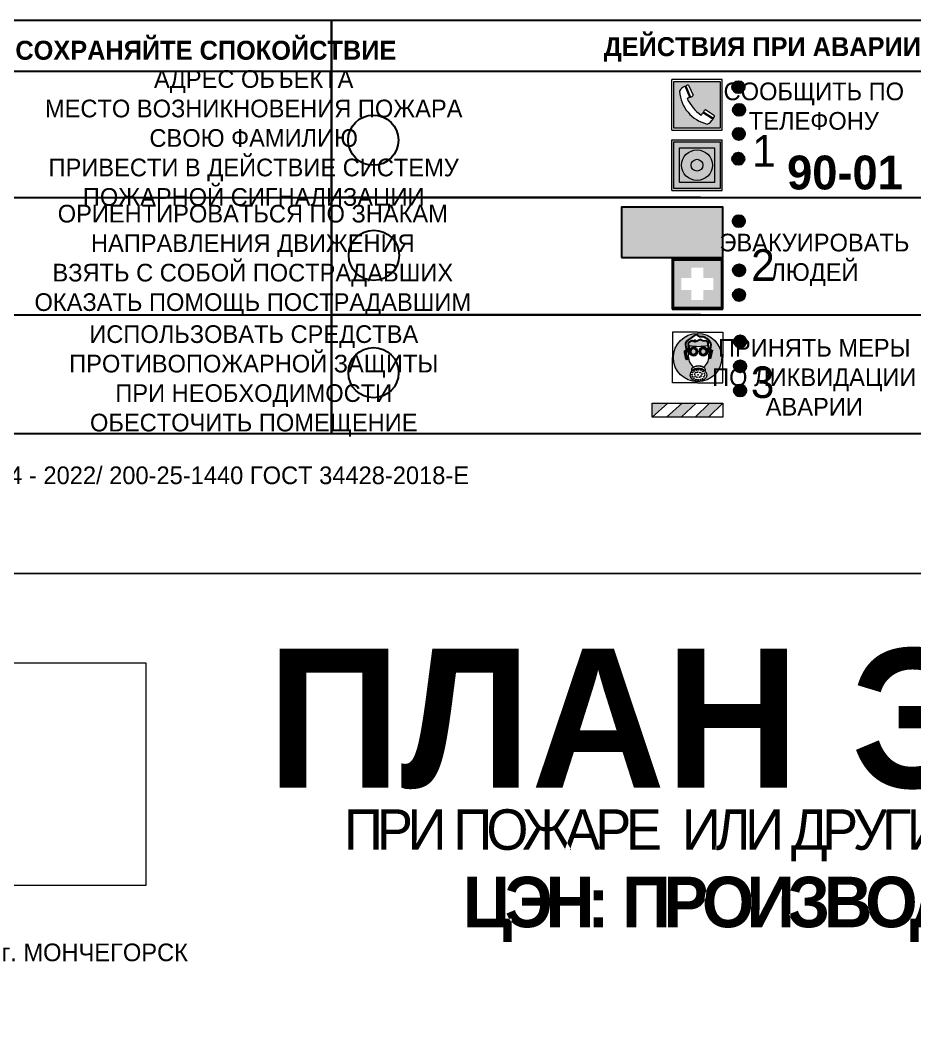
# Model space of a CAD drawing. Header units: millimetres. Extents: x 13810 to 67229, y 12374 to 21950.
# Drawn here: x 38877 to 39018.6, y 15265.7 to 15426.6 of the extents above; entities that cross this region are included whole.
import ezdxf

# ---------------------------------------------------------------- set-up
doc = ezdxf.new("R2010")
doc.units = ezdxf.units.MM
doc.styles.add('обычный', font='arial.ttf')
picture_1 = doc.add_image_def('image1.jpg', size_in_pixel=(337, 105))

# ---------------------------------------------------------------- blocks, each defined once
blk = doc.blocks.new('A$C38D26F80')
h = blk.add_hatch(color=5)
h.dxf.hatch_style = 1
h.paths.add_polyline_path([(-8.77, -4.48, 1), (-0.19, -4.48, 1)])
h.paths.add_polyline_path([(-6.75, -3.58), (-6.75, -3.31), (-6.62, -3.22), (-6.5, -3.22), (-6.42, -3.3), (-6.39, -3.28), (-6.59, -2.23), (-6.59, -2.01), (-6.38, -1.58), (-4.76, -0.4), (-4.13, -0.79, -0.362848), (-2.1, -2.1, -0.201049), (-2.17, -2.48, 0.085434), (-2.26, -3.13), (-1.9, -3.16), (-2.25, -4.7), (-2.4, -4.59), (-2.43, -4.34), (-2.36, -4.34), (-2.14, -3.34), (-2.47, -3.42), (-2.58, -1.95), (-2.77, -1.58), (-3.58, -1.52), (-3.92, -1.26), (-5.05, -1.73), (-4.87, -1.39), (-5.41, -1.6), (-5.41, -1.46), (-6.13, -1.87), (-6.18, -3.5), (-6.56, -3.47), (-6.37, -4.59), (-6.16, -4.43), (-6.16, -4.66), (-6.36, -4.79), (-6.37, -4.8), (-6.51, -4.76)], flags=16)
h.paths.add_polyline_path([(-6.51, -4.76), (-6.36, -4.79), (-6.37, -4.8)], flags=0)
h.paths.add_polyline_path([(-5.92, -2.34, 0.089508), (-2.67, -2.35), (-2.48, -3.88, -0.268602), (-3.4, -6.18, 0.262449), (-5.2, -6.18, -0.268602), (-6.11, -3.88)], flags=16)
edge = h.paths.add_edge_path(flags=16)
edge.add_ellipse((-5.19, -3.41), major_axis=(0, 0.842), ratio=0.848992, start_angle=0, end_angle=360)
edge = h.paths.add_edge_path(flags=0)
edge.add_ellipse((-5.19, -3.39), major_axis=(0, 0.665), ratio=0.853798, start_angle=0, end_angle=360)
edge = h.paths.add_edge_path(flags=0)
edge.add_ellipse((-5.19, -3.4), major_axis=(0, 0.528), ratio=0.864094, start_angle=0, end_angle=360)
edge = h.paths.add_edge_path(flags=16)
edge.add_ellipse((-3.47, -3.4), major_axis=(0, 0.842), ratio=0.848992, start_angle=0, end_angle=360)
h.paths.add_polyline_path([(-3.13, -6.45), (-3.13, -6.84, 0.383174), (-5.57, -6.85), (-5.57, -6.49, -0.369952)], flags=16)
edge = h.paths.add_edge_path(flags=0)
edge.add_ellipse((-3.47, -3.39), major_axis=(0, 0.665), ratio=0.853798, start_angle=0, end_angle=360)
edge = h.paths.add_edge_path(flags=0)
edge.add_ellipse((-3.47, -3.4), major_axis=(0, 0.528), ratio=0.864094, start_angle=0, end_angle=360)
edge = h.paths.add_edge_path(flags=16)
edge.add_ellipse((-4.34, -7.57), major_axis=(-1.48, 0), ratio=0.744955, start_angle=0, end_angle=360)
h.paths.add_polyline_path([(-5.01, -6.85, -1), (-5.15, -6.85, -1)], flags=0)
h.paths.add_polyline_path([(-5.33, -7.14, -1), (-5.47, -7.14, -1)], flags=0)
h.paths.add_polyline_path([(-4.61, -6.71, -1), (-4.74, -6.71, -1)], flags=16)
h.paths.add_polyline_path([(-5.43, -7.51, -1), (-5.57, -7.51, -1)], flags=0)
h.paths.add_polyline_path([(-4.26, -6.67, -1), (-4.4, -6.67, -1)], flags=16)
h.paths.add_polyline_path([(-4.74, -7.14, -1), (-4.88, -7.14, -1)], flags=0)
h.paths.add_polyline_path([(-4.93, -7.43, -1), (-5.07, -7.43, -1)], flags=0)
h.paths.add_polyline_path([(-4.41, -7.07, -1), (-4.54, -7.07, -1)], flags=0)
h.paths.add_polyline_path([(-5.33, -7.87, -1), (-5.46, -7.87, -1)], flags=0)
h.paths.add_polyline_path([(-3.8, -6.71, -1), (-3.94, -6.71, -1)], flags=16)
h.paths.add_polyline_path([(-4.85, -7.78, -1), (-4.98, -7.78, -1)], flags=0)
h.paths.add_polyline_path([(-3.96, -7.14, -1), (-4.1, -7.14, -1)], flags=0)
h.paths.add_polyline_path([(-4.33, -7.53, -1), (-4.47, -7.53, -1)], flags=0)
h.paths.add_polyline_path([(-5.09, -8.12, -1), (-5.23, -8.12, -1)], flags=0)
h.paths.add_polyline_path([(-3.5, -6.94, -1), (-3.64, -6.94, -1)], flags=0)
h.paths.add_polyline_path([(-4.54, -7.97, -1), (-4.68, -7.97, -1)], flags=0)
h.paths.add_polyline_path([(-3.66, -7.39, -1), (-3.8, -7.39, -1)], flags=0)
h.paths.add_polyline_path([(-4.73, -8.35, -1), (-4.86, -8.35, -1)], flags=0)
h.paths.add_polyline_path([(-4.09, -7.96, -1), (-4.23, -7.96, -1)], flags=0)
h.paths.add_polyline_path([(-3.77, -7.74, -1), (-3.91, -7.74, -1)], flags=0)
h.paths.add_polyline_path([(-3.22, -7.27, -1), (-3.35, -7.27, -1)], flags=0)
h.paths.add_polyline_path([(-4.34, -8.4, -1), (-4.47, -8.4, -1)], flags=0)
h.paths.add_polyline_path([(-3.16, -7.61, -1), (-3.3, -7.61, -1)], flags=0)
h.paths.add_polyline_path([(-3.9, -8.35, -1), (-4.04, -8.35, -1)], flags=0)
h.paths.add_polyline_path([(-3.32, -7.91, -1), (-3.46, -7.91, -1)], flags=0)
h.paths.add_polyline_path([(-3.55, -8.23, -1), (-3.69, -8.23, -1)], flags=0)
at = {"color": 5, "lineweight": 5}
for p, q in [((-4.48, 0), (-8.96, 0)), ((-8.96, 0), (-8.96, -4.48)), ((-4.48, 0), (0, 0)), ((0, 0), (0, -4.48)), ((-6.59, -2.01), (-6.38, -1.58)), ((-6.38, -1.58), (-4.76, -0.4)), ((-5.41, -1.46), (-6.13, -1.87)), ((-4.87, -1.39), (-5.41, -1.6)), ((-5.41, -1.6), (-5.41, -1.46)), ((-3.92, -1.26), (-5.05, -1.73)), ((-5.05, -1.73), (-4.87, -1.39)), ((-4.76, -0.4), (-4.13, -0.79)), ((-3.58, -1.52), (-3.92, -1.26)), ((-2.77, -1.58), (-3.58, -1.52)), ((-2.58, -1.95), (-2.77, -1.58)), ((-6.75, -3.31), (-6.62, -3.22)), ((-6.75, -3.58), (-6.75, -3.31)), ((-6.51, -4.76), (-6.75, -3.58)), ((-6.62, -3.22), (-6.5, -3.22)), ((-6.59, -2.23), (-6.59, -2.01)), ((-6.39, -3.28), (-6.59, -2.23)), ((-6.18, -3.5), (-6.56, -3.47)), ((-6.56, -3.47), (-6.37, -4.59)), ((-6.5, -3.22), (-6.42, -3.3)), ((-6.42, -3.3), (-6.39, -3.28)), ((-6.13, -1.87), (-6.18, -3.5)), ((-5.92, -2.34), (-6.11, -3.88)), ((-2.67, -2.34), (-2.48, -3.88)), ((-2.47, -3.42), (-2.58, -1.95)), ((-2.14, -3.34), (-2.47, -3.42)), ((-2.36, -4.34), (-2.14, -3.34)), ((-1.9, -3.16), (-2.26, -3.13)), ((-2.25, -4.7), (-1.9, -3.16)), ((-8.96, -8.96), (-8.96, -4.48)), ((-6.37, -4.8), (-6.51, -4.76)), ((-6.37, -4.59), (-6.16, -4.43)), ((-6.16, -4.66), (-6.37, -4.8)), ((-6.16, -4.43), (-6.16, -4.66)), ((-2.43, -4.34), (-2.4, -4.59)), ((-2.43, -4.34), (-2.36, -4.34)), ((-2.4, -4.59), (-2.25, -4.7)), ((0, -8.96), (0, -4.48)), ((-5.57, -6.49), (-5.57, -6.85)), ((-3.13, -6.45), (-3.13, -6.84)), ((-4.48, -8.96), (-8.96, -8.96)), ((-4.48, -8.96), (0, -8.96))]:
    blk.add_line(p, q, dxfattribs=at)
at = {"color": 5}
for p, q in [((-6.59, -2.01), (-6.38, -1.58)), ((-6.38, -1.58), (-4.76, -0.4)), ((-5.41, -1.46), (-6.13, -1.87)), ((-4.87, -1.39), (-5.41, -1.6)), ((-5.41, -1.6), (-5.41, -1.46)), ((-3.92, -1.26), (-5.05, -1.73)), ((-5.05, -1.73), (-4.87, -1.39)), ((-4.76, -0.4), (-4.13, -0.79)), ((-3.58, -1.52), (-3.92, -1.26)), ((-2.77, -1.58), (-3.58, -1.52)), ((-2.58, -1.95), (-2.77, -1.58)), ((-6.75, -3.31), (-6.62, -3.22)), ((-6.75, -3.58), (-6.75, -3.31)), ((-6.51, -4.76), (-6.75, -3.58)), ((-6.62, -3.22), (-6.5, -3.22)), ((-6.59, -2.23), (-6.59, -2.01)), ((-6.39, -3.28), (-6.59, -2.23)), ((-6.18, -3.5), (-6.56, -3.47)), ((-6.56, -3.47), (-6.37, -4.59)), ((-6.5, -3.22), (-6.42, -3.3)), ((-6.42, -3.3), (-6.39, -3.28)), ((-6.13, -1.87), (-6.18, -3.5)), ((-2.47, -3.42), (-2.58, -1.95)), ((-2.14, -3.34), (-2.47, -3.42)), ((-2.36, -4.34), (-2.14, -3.34)), ((-2.26, -3.13), (-1.9, -3.16)), ((-1.9, -3.16), (-2.25, -4.7)), ((-6.37, -4.8), (-6.51, -4.76)), ((-6.36, -4.79), (-6.51, -4.76)), ((-6.37, -4.59), (-6.16, -4.43)), ((-6.16, -4.66), (-6.37, -4.8)), ((-6.16, -4.66), (-6.36, -4.79)), ((-6.16, -4.43), (-6.16, -4.66)), ((-2.4, -4.59), (-2.43, -4.34)), ((-2.43, -4.34), (-2.36, -4.34)), ((-2.25, -4.7), (-2.4, -4.59))]:
    blk.add_line(p, q, dxfattribs=at)
at = {"color": 5, "lineweight": 5}
for centre, radius in [((-4.48, -4.48), 4.29), ((-5.4, -7.14), 0.0678), ((-5.08, -6.85), 0.0678), ((-4.81, -7.14), 0.0678), ((-4.67, -6.71), 0.0678), ((-4.47, -7.07), 0.0678), ((-4.33, -6.67), 0.0678), ((-4.03, -7.14), 0.0678), ((-3.87, -6.71), 0.0678), ((-3.57, -6.94), 0.0678), ((-3.28, -7.27), 0.0678), ((-5.5, -7.51), 0.0678), ((-5.4, -7.87), 0.0678), ((-5.16, -8.12), 0.0678), ((-5, -7.43), 0.0678), ((-4.91, -7.78), 0.0678), ((-4.79, -8.35), 0.0678), ((-4.61, -7.97), 0.0678), ((-4.4, -7.53), 0.0678), ((-4.4, -8.4), 0.0678), ((-4.16, -7.96), 0.0678), ((-3.97, -8.35), 0.0678), ((-3.84, -7.74), 0.0678), ((-3.73, -7.39), 0.0678), ((-3.62, -8.23), 0.0678), ((-3.39, -7.91), 0.0678), ((-3.23, -7.61), 0.0678)]:
    blk.add_circle(centre, radius, dxfattribs=at)
at = {"color": 5}
for centre, radius, start, end in [((-3.89, -2.66), 1.88, 17.387, 97.1599), ((-0.35, -3.07), 1.91, 162.2553, 181.7878), ((-2.6, -2.2), 0.511, 326.3906, 11.8614)]:
    blk.add_arc(centre, radius, start, end, dxfattribs=at)
at = {"color": 5, "lineweight": 5}
for centre, radius, start, end in [((-4.28, 6.66), 9.15, 259.6987, 280.1569), ((-0.47, -3.05), 1.79, 161.5846, 182.4584), ((-2.6, -2.2), 0.513, 326.4781, 11.7739), ((-3.66, -4.24), 2.47, 171.573, 231.7124), ((-4.93, -4.24), 2.47, 308.2876, 8.427), ((-4.33, -7.88), 1.87, 50.358, 131.5662), ((-4.34, -8.2), 1.82, 48.4943, 132.3565), ((-4.3, -7.78), 1.83, 60.5889, 119.4111)]:
    blk.add_arc(centre, radius, start, end, dxfattribs=at)
for centre, major_axis, ratio in [((-5.19, -3.41), (0, 0.842), 0.848992), ((-5.19, -3.39), (0, 0.665), 0.853798), ((-5.19, -3.4), (0, 0.528), 0.864094), ((-3.47, -3.4), (0, 0.842), 0.848992), ((-3.47, -3.39), (0, 0.665), 0.853798), ((-3.47, -3.4), (0, 0.528), 0.864094), ((-4.34, -7.57), (-1.48, 0), 0.744955)]:
    blk.add_ellipse(centre, major_axis=major_axis, ratio=ratio, dxfattribs=at)
blk = doc.blocks.new('A$C47DD6509')
at = {"lineweight": 5}
for points in [[(-8.69, 0), (-11.19, 0), (-11.19, -2.22)], [(-4.22, 0), (-6.45, 0), (-8.91, -2.22), (-6.61, -2.22)], [(0, 0), (-2.09, 0), (-4.36, -2.22), (-2.29, -2.22)]]:
    blk.add_hatch(color=242, dxfattribs=at).paths.add_polyline_path(points)
at = {"color": 242, "lineweight": 5}
for p, q in [((-11.19, -2.22), (-8.69, 0)), ((-11.19, -2.22), (-11.19, 0)), ((-11.19, 0), (-8.69, 0)), ((-11.19, 0), (0, 0)), ((-8.91, -2.22), (-6.45, 0)), ((-6.61, -2.22), (-4.22, 0)), ((-4.36, -2.22), (-2.09, 0)), ((-2.29, -2.22), (0, 0)), ((0, 0), (0, -2.22)), ((0, -2.22), (-11.19, -2.22))]:
    blk.add_line(p, q, dxfattribs=at)
blk = doc.blocks.new('A$C32E8229D')
at = {"true_color": 0xffffff}
blk.add_hatch(color=7, dxfattribs=at).paths.add_polyline_path([(0, 0), (0, -8), (16, -8), (16, 0)])
h = blk.add_hatch(color=126)
h.paths.add_polyline_path([(0.2, -0.2), (15.8, -0.2), (15.8, -7.8), (0.2, -7.8)])
h.paths.add_polyline_path([(13.49, -2.05), (12.08, -2.05), (11.37, -2.63, 0.162397), (11.29, -2.84), (11.29, -3.63), (10.35, -3.63), (10.35, -4.05), (11.68, -4.05), (11.68, -3.48), (12.26, -4.28), (11.29, -5.1), (11.29, -6.78), (11.85, -6.78), (11.85, -5.44), (12.8, -4.64), (12.8, -5.94), (14.46, -5.94), (14.46, -5.39), (13.45, -5.39), (13.45, -3.97), (12.46, -2.59), (13.15, -2.59), (13.69, -3.34), (14.18, -3)], flags=16)
h.paths.add_polyline_path([(10.74, -1.82, 1), (11.8, -1.82, 1)], flags=16)
h.paths.add_polyline_path([(9.39, -3.59), (5.99, -3.59), (6.56, -3.03), (5.91, -3.03), (5.1, -3.83), (5.91, -4.64), (6.56, -4.64), (5.99, -4.09), (9.39, -4.09)], flags=16)
h.paths.add_polyline_path([(4.29, -1.08), (1.72, -1.08), (1.72, -6.6), (4.29, -6.6)], flags=16)
at = {"color": 126}
blk.add_lwpolyline([(16, -8), (0, -8), (0, 0), (16, 0)], close=True, dxfattribs=at)
blk = doc.blocks.new('A$C18900ED3')
h = blk.add_hatch(color=126)
h.paths.add_polyline_path([(-0.18, -0.18), (-7.02, -0.18), (-7.02, -7.02), (-0.18, -7.02)])
h.paths.add_polyline_path([(-5.89, -4.46), (-5.89, -2.77), (-4.46, -2.77), (-4.46, -1.31), (-2.77, -1.31), (-2.77, -2.77), (-1.33, -2.77), (-1.33, -4.46), (-2.77, -4.46), (-2.77, -5.89), (-4.46, -5.89), (-4.46, -4.46)], flags=16)
at = {"color": 126}
for p, q in [((-7.2, 0), (-7.2, -7.2)), ((0, 0), (-7.2, 0)), ((0, -7.2), (0, 0)), ((-7.02, -7.02), (-7.02, -0.18)), ((-7.02, -0.18), (-0.18, -0.18)), ((-0.18, -0.18), (-0.18, -7.02)), ((-7.2, -7.2), (0, -7.2)), ((-0.18, -7.02), (-7.02, -7.02))]:
    blk.add_line(p, q, dxfattribs=at)
blk = doc.blocks.new('A$C456E1F9C')
at = {"lineweight": 5}
h = blk.add_hatch(color=242, dxfattribs=at)
h.paths.add_polyline_path([(0.51, -1.47), (0.51, -13.26), (12.29, -13.26), (12.29, -1.47)])
h.paths.add_polyline_path([(5.42, -4.95, -0.254479), (4.78, -5.4), (3.52, -2.53, -0.209735), (4.23, -2.4)], flags=16)
h.paths.add_polyline_path([(8.53, -8.6), (10.87, -10.17), (10.54, -10.76), (8.03, -9.13, -0.192251)], flags=16)
h.paths.add_polyline_path([(4.61, -5.49, 0.005518), (3.87, -5.72, 0.128647), (7.49, -10.01, 0.00809), (7.83, -9.33), (10.47, -10.97, -0.16736), (8.99, -12.25, -0.327862), (1.95, -3.95, -0.166952), (3.36, -2.62)], flags=16)
at = {"color": 242, "lineweight": 5}
for p, q in [((0, -13.77), (0, -0.97)), ((12.8, -0.97), (0, -0.97)), ((3.52, -2.53), (4.78, -5.4)), ((4.23, -2.4), (5.42, -4.95)), ((12.8, -13.77), (12.8, -0.97)), ((4.61, -5.49), (3.36, -2.62)), ((7.83, -9.33), (10.47, -10.97)), ((8.03, -9.13), (10.54, -10.76)), ((10.81, -10.12), (8.53, -8.6)), ((10.8, -10.3), (10.81, -10.12)), ((10.54, -10.76), (10.8, -10.3)), ((0, -13.77), (12.8, -13.77))]:
    blk.add_line(p, q, dxfattribs=at)
blk.add_lwpolyline([(0.51, -1.47), (12.29, -1.47), (12.29, -13.26), (0.51, -13.26)], close=True, dxfattribs=at)
for centre, radius, start, end in [((4.02, -3.27), 0.891, 76.3284, 123.7092), ((4.59, -5.34), 2.99, 114.2845, 152.1974), ((11.12, -3.31), 9.19, 183.9915, 256.6009), ((4.68, -4.59), 0.824, 276.9621, 334.0723), ((14.98, -39.1), 35.17, 107.1487, 108.4135), ((13.86, -0.94), 11.08, 205.5536, 234.8762), ((-13.31, 0.8), 23.44, 332.5487, 334.4027), ((8.94, -9.5), 0.989, 114.4092, 157.9388), ((7.87, -9.46), 3, 291.9291, 329.9329)]:
    blk.add_arc(centre, radius, start, end, dxfattribs=at)
blk = doc.blocks.new('A$C54414219')
at = {"true_color": 0xffffff}
h = blk.add_hatch(color=7, dxfattribs=at)
h.paths.add_polyline_path([(2.39, -9.45), (2.39, -18.3), (11.23, -18.3), (11.23, -9.45)], flags=0)
h.paths.add_polyline_path([(10.71, -13.87, -1), (2.92, -13.87, -1)], flags=0)
h.paths.add_polyline_path([(8.3, -13.87, -1), (5.33, -13.87, -1)], flags=0)
h.paths.add_polyline_path([(0.41, -7.47), (0.41, -20.27), (13.21, -20.27), (13.21, -7.47)])
h.paths.add_polyline_path([(0.92, -19.77), (12.71, -19.77), (12.71, -7.98), (0.92, -7.98)], flags=16)
h.paths.add_polyline_path([(11.23, -9.45), (11.23, -18.3), (2.39, -18.3), (2.39, -9.45)], flags=0)
at = {"lineweight": 5}
h = blk.add_hatch(color=242, dxfattribs=at)
h.paths.add_polyline_path([(12.71, -7.98), (0.92, -7.98), (0.92, -19.77), (12.71, -19.77)])
h.paths.add_polyline_path([(11.23, -18.3), (2.39, -18.3), (2.39, -9.45), (11.23, -9.45)], flags=16)
h.paths.add_polyline_path([(10.71, -13.87, -1), (2.92, -13.87, -1)], flags=0)
h.paths.add_polyline_path([(8.3, -13.87, -1), (5.33, -13.87, -1)], flags=0)
at = {"true_color": 0xffffff}
h = blk.add_hatch(color=7, dxfattribs=at)
h.paths.add_polyline_path([(2.39, -9.45), (2.39, -18.3), (11.23, -18.3), (11.23, -9.45)])
h.paths.add_polyline_path([(10.71, -13.87, -1), (2.92, -13.87, -1)], flags=16)
h.paths.add_polyline_path([(8.3, -13.87, -1), (5.33, -13.87, -1)], flags=0)
at = {"lineweight": 5}
h = blk.add_hatch(color=242, dxfattribs=at)
h.paths.add_polyline_path([(2.92, -13.87, 1), (10.71, -13.87, 1)])
h.paths.add_polyline_path([(8.3, -13.87, -1), (5.33, -13.87, -1)], flags=16)
at = {"color": 242, "lineweight": 5}
for p, q in [((0.41, -20.27), (0.41, -7.47)), ((0.41, -7.47), (13.21, -7.47)), ((0.41, -7.47), (13.21, -7.47)), ((13.21, -20.27), (13.21, -7.47)), ((0.41, -20.27), (13.21, -20.27))]:
    blk.add_line(p, q, dxfattribs=at)
for points in [[(0.92, -7.98), (12.71, -7.98), (12.71, -19.77), (0.92, -19.77)], [(2.39, -9.45), (11.23, -9.45), (11.23, -18.3), (2.39, -18.3)]]:
    blk.add_lwpolyline(points, close=True, dxfattribs=at)
for radius in [3.89, 1.49]:
    blk.add_circle((6.81, -13.87), radius, dxfattribs=at)

msp = doc.modelspace()

# ---------------------------------------------------------------- hatches: boundary and pattern name
at = {"lineweight": 0}
h = msp.add_hatch(color=256, dxfattribs=at)
h.dxf.hatch_style = 1
h.paths.add_polyline_path([(38989.73, 15416.05, 1), (38991.66, 15416.05, 1)])
h = msp.add_hatch(color=256, dxfattribs=at)
h.dxf.hatch_style = 1
h.paths.add_polyline_path([(38989.83, 15412.46, 1), (38991.76, 15412.46, 1)])
h = msp.add_hatch(color=256, dxfattribs=at)
h.dxf.hatch_style = 1
h.paths.add_polyline_path([(38989.79, 15408.65, 1), (38991.73, 15408.65, 1)])
h = msp.add_hatch(color=256, dxfattribs=at)
h.dxf.hatch_style = 1
h.paths.add_polyline_path([(38989.71, 15404.72, 1), (38991.64, 15404.72, 1)])
h = msp.add_hatch(color=256, dxfattribs=at)
h.dxf.hatch_style = 1
h.paths.add_polyline_path([(38989.8, 15394.84, 1), (38991.73, 15394.84, 1)])
h = msp.add_hatch(color=256, dxfattribs=at)
h.dxf.hatch_style = 1
h.paths.add_polyline_path([(38989.84, 15387.06, 1), (38991.77, 15387.06, 1)])
h = msp.add_hatch(color=256, dxfattribs=at)
h.dxf.hatch_style = 1
h.paths.add_polyline_path([(38989.83, 15383.15, 1), (38991.76, 15383.15, 1)])
h = msp.add_hatch(color=256, dxfattribs=at)
h.dxf.hatch_style = 1
h.paths.add_polyline_path([(38989.99, 15375.8, 1), (38991.92, 15375.8, 1)])
h = msp.add_hatch(color=256, dxfattribs=at)
h.dxf.hatch_style = 1
h.paths.add_polyline_path([(38989.98, 15371.86, 1), (38991.91, 15371.86, 1)])
h = msp.add_hatch(color=256, dxfattribs=at)
h.dxf.hatch_style = 1
h.paths.add_polyline_path([(38989.98, 15368.02, 1), (38991.92, 15368.02, 1)])

# ---------------------------------------------------------------- linework, layer by layer
at = {"color": 126, "lineweight": 0, "true_color": 0x008754}
for points in [[(38762.27, 15734.05), (39362.27, 15734.05), (39362.27, 15339.05), (38762.27, 15339.05)], [(38762.27, 15734.05), (39362.27, 15734.05), (39362.27, 15339.05), (38762.27, 15339.05)], [(38762.27, 15734.05), (39362.27, 15734.05), (39362.27, 15339.05), (38762.27, 15339.05)], [(38762.27, 15734.05), (39362.27, 15734.05), (39362.27, 15339.05), (38762.27, 15339.05)], [(38762.27, 15339.05), (39362.27, 15339.05), (39362.27, 14944.05), (38762.27, 14944.05)], [(38762.27, 15339.05), (39362.27, 15339.05), (39362.27, 14944.05), (38762.27, 14944.05)], [(38762.27, 15339.05), (39362.27, 15339.05), (39362.27, 14944.05), (38762.27, 14944.05)], [(38762.27, 15339.05), (39362.27, 15339.05), (39362.27, 14944.05), (38762.27, 14944.05)]]:
    msp.add_lwpolyline(points, close=True, dxfattribs=at)
for points in [[(38782.48, 15418.58), (38926.25, 15418.58), (38926.25, 15426.63), (38782.48, 15426.63)], [(38926.25, 15418.58), (39070.02, 15418.58), (39070.02, 15426.63), (38926.25, 15426.63)], [(38782.48, 15418.58), (38926.25, 15418.58), (38926.25, 15361.18), (38782.48, 15361.18)], [(38926.25, 15418.58), (39070.02, 15418.58), (39070.02, 15361.18), (38926.25, 15361.18)]]:
    msp.add_lwpolyline(points, close=True)
for points in [[(38840.9, 15398.59), (38782.48, 15398.59), (38926.25, 15398.59)], [(38984.67, 15398.59), (38926.25, 15398.59), (39070.02, 15398.59)], [(38840.9, 15380.01), (38782.48, 15380.01), (38926.25, 15380.01)], [(38984.67, 15380.01), (38926.25, 15380.01), (39070.02, 15380.01)]]:
    msp.add_lwpolyline(points)
for centre, radius in [((38990.69, 15416.05), 0.966), ((38990.8, 15412.46), 0.966), ((38932.87, 15407.66), 3.98), ((38990.76, 15408.65), 0.966), ((38990.68, 15404.72), 0.966), ((38990.76, 15394.84), 0.966), ((38932.97, 15389.43), 3.98), ((38990.8, 15387.06), 0.966), ((38990.79, 15383.15), 0.966), ((38990.95, 15375.8), 0.966), ((38932.91, 15370.85), 3.98), ((38990.95, 15371.86), 0.966), ((38990.95, 15368.02), 0.966)]:
    msp.add_circle(centre, radius)

# ---------------------------------------------------------------- block references
for name, p, xscale, yscale, zscale in [('A$C456E1F9C', (38980.14, 15417.86), 0.625, 0.625, 0.625), ('A$C54414219', (38979.88, 15412.37), 0.625, 0.625, 0.625), ('A$C18900ED3', (38988.2, 15388.91), 1.111111111007631, 1.111111111007631, 1.111111111007631), ('A$C38D26F80', (38988.23, 15377.24), 0.8928571427240968, 0.8928571427240968, 0.8928571427240968)]:
    msp.add_blockref(name, p, dxfattribs=dict(xscale=xscale, yscale=yscale, zscale=zscale))
at = {"xscale": -1}
msp.add_blockref('A$C32E8229D', (38988.2, 15397.06), dxfattribs=at)
at = {"color": 242, "true_color": 0xc1121c}
msp.add_blockref('A$C47DD6509', (38988.22, 15366.02), dxfattribs=at)

# ---------------------------------------------------------------- texts
at = {"lineweight": 0, "style": 'обычный'}
for s, insert, char_height, width, attachment_point in [('{\\fProxima Nova Rg|b1|i0|c204|p2;ДЕЙСТВИЯ ПРИ ПОЖАРЕ: СОХРАНЯЙТЕ СПОКОЙСТВИЕ\\H1.6644x; }', (38879.65, 15421.46), 3, 175.1736, 5), ('{\\fProxima Nova Rg|b1|i0|c204|p2;ДЕЙСТВИЯ ПРИ АВАРИИ: СОХРАНЯЙТЕ СПОКОЙСТВИЕ\\H1.6644x; }', (39025.86, 15422.03), 3, 175.1736, 5), ('\\pi-8.4,l8.4,t8.4;{\\fProxima Nova Rg|b0|i0|c204|p2;АДРЕС ОБЪЕКТА\\PМЕСТО ВОЗНИКНОВЕНИЯ ПОЖАРА \\PСВОЮ ФАМИЛИЮ\\PПРИВЕСТИ В ДЕЙСТВИЕ СИСТЕМУ \\PПОЖАРНОЙ СИГНАЛИЗАЦИИ}', (38913.94, 15407.6), 2.8, 126.6484, 5), ('{\\fProxima Nova Rg|b0|i0|c204|p2;СООБЩИТЬ ПО \\PТЕЛЕФОНУ}', (39002.63, 15413.03), 2.8, 126.6484, 5), ('{\\fProxima Nova Rg|b0|i0|c204|p2;1\\H1.1667x; }', (38994.74, 15405.97), 5, 126.6484, 5), ('{\\fProxima Nova Rg|b1|i0|c204|p2;\\H1.0714x;90-01\\fProxima Nova Rg|b0|i0|c204|p2;\\H0.93331x; \\H1.3449x; }', (39007.56, 15402.5), 5, 126.6484, 5), ('\\pi-8.4,l8.4,t8.4;{\\fProxima Nova Rg|b0|i0|c204|p2;ОРИЕНТИРОВАТЬСЯ ПО ЗНАКАМ \\PНАПРАВЛЕНИЯ ДВИЖЕНИЯ\\PВЗЯТЬ С СОБОЙ ПОСТРАДАВШИХ\\PОКАЗАТЬ ПОМОЩЬ ПОСТРАДАВШИМ}', (38913.8, 15388.62), 2.8, 126.6484, 5), ('{\\fProxima Nova Rg|b0|i0|c204|p2;ЭВАКУИРОВАТЬ \\PЛЮДЕЙ}', (39002.73, 15388.71), 2.8, 126.6484, 5), ('{\\fProxima Nova Rg|b0|i0|c204|p2;2\\H1.1967x; }', (38994.58, 15387.89), 5, 126.6484, 5), ('\\pi-8.4,l8.4,t8.4;{\\fProxima Nova Rg|b0|i0|c204|p2;ИСПОЛЬЗОВАТЬ СРЕДСТВА \\PПРОТИВОПОЖАРНОЙ ЗАЩИТЫ \\PПРИ НЕОБХОДИМОСТИ \\PОБЕСТОЧИТЬ ПОМЕЩЕНИЕ}', (38913.95, 15369.55), 2.8, 126.6484, 5), ('{\\fProxima Nova Rg|b0|i0|c204|p2;ПРИНЯТЬ МЕРЫ \\PПО ЛИКВИДАЦИИ \\PАВАРИИ}', (39002.7, 15370.13), 2.8, 126.6484, 5), ('{\\fProxima Nova Rg|b0|i0|c204|p2;3\\H1.1967x; }', (38994.52, 15369.31), 5, 126.6484, 5), ('\\pi-8.4,l8.4,t8.4;{\\fProxima Nova Rg|b0|i0|c204|p2;ИЗГОТОВИТЕЛЬ: ИП АНДРЕЕВ А. А.\\fProxima Nova Rg|b0|i0|c0|p2; \\fProxima Nova Rg|b0|i0|c204|p2;ФП-24 - 2022/ 200-25-1440 ГОСТ 34428-2018-Е\\H1.2266x; }', (38874, 15354.2), 2.8, 191.3484, 5), ('{\\fProxima Nova Rg|b1|i0|c204|p2;ПЛАН ЭВАКУАЦИИ}', (38916.08, 15327.16), 22, 493.8901, 1), ('\\pi-8.4,l8.4,t8.4;{\\fProxima Nova Rg|b0|i0|c204|p2;г. МОНЧЕГОРСК\\H1.1997x; }', (38888.78, 15279.06), 2.8, 126.6484, 5)]:
    msp.add_mtext(s, dxfattribs=dict(at, insert=insert, char_height=char_height, width=width, attachment_point=attachment_point))
at = {"color": 0, "lineweight": 0, "insert": (39065.7, 15301.85), "char_height": 8, "width": 449.2158, "attachment_point": 5, "style": 'обычный'}
msp.add_mtext('{\\fArial Black|b1|i0|c204|p34;\\H2x;\\T0.85;  \\fArial Narrow|b0|i0|c204|p34;\\H0.8x;\\W0.9;\\P\\fProxima Nova Rg|b0|i0|c204|p2;\\H0.5x;\\W1;\\C256;ПРИ ПОЖАРЕ  ИЛИ ДРУГИХ ЧРЕЗВЫЧАЙНЫХ СИТУАЦИЯХ  ИЗ ПОМЕЩЕНИЙ \\fProxima Nova Rg|b1|i0|c204|p2;\\H1.25x;\\PЦЭН: ПРОИЗВОДСТВО 1, ГМО-1, корпус 2, отм. +5,50}', dxfattribs=at)

# ---------------------------------------------------------------- pictures from other files: only their frames are drawn
at = {"color": 7, "lineweight": 0, "true_color": 0xf5f5ff}
image = msp.add_image(picture_1, insert=(38783.75, 15289.67), size_in_units=(113.11, 35.24), dxfattribs=at)
image.dxf.flags = 7

doc.saveas('drawing.dxf')
